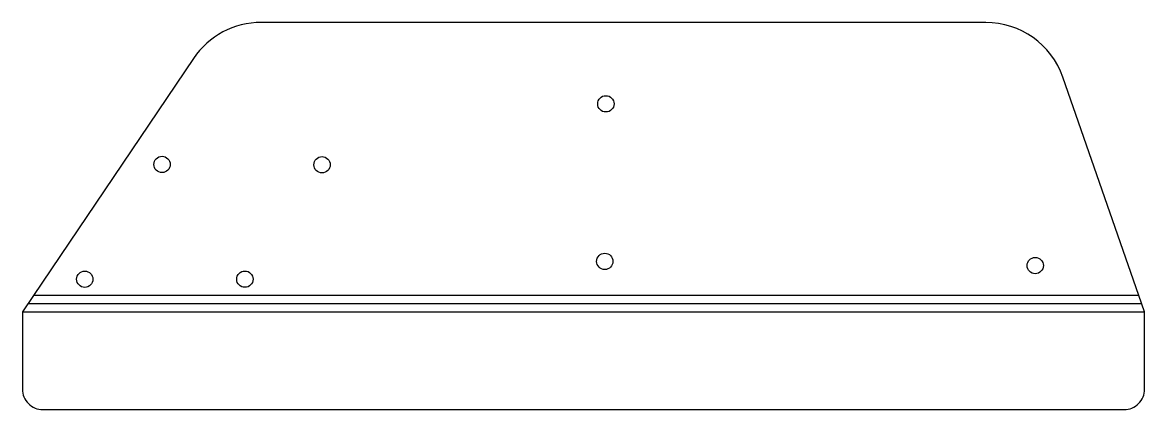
# Model space of a CAD drawing. Header units: millimetres. Extents: x -10 to 540, y 0 to 190.
import ezdxf

# ---------------------------------------------------------------- set-up
doc = ezdxf.new("R2010")
doc.units = ezdxf.units.MM

msp = doc.modelspace()

# ---------------------------------------------------------------- linework, layer by layer
at = {"layer": 'BEND'}
msp.add_line((-7.3, 51.99), (538.61, 51.99), dxfattribs=at)
at = {"layer": 'BEND_EXTENT'}
for p, q in [((537.22, 55.98), (-4.6, 55.98)), ((-10, 48), (540, 48))]:
    msp.add_line(p, q, dxfattribs=at)
at = {"layer": 'INTERIOR_PROFILES'}
for centre in [(275.95, 149.98), (58.43, 120.24), (136.83, 120.09), (275.44, 72.71), (486.41, 70.66), (20.57, 63.95), (99.01, 63.97)]:
    msp.add_circle(centre, 4, dxfattribs=at)
at = {"layer": 'OUTER_PROFILES'}
msp.add_lwpolyline([(540, 10), (540, 48), (537.22, 55.98), (499.96, 163.07, 0.319212), (462.18, 189.92), (107.01, 189.92, 0.249328), (73.85, 172.29), (-4.6, 55.98), (-10, 48), (-10, 10, 0.414214), (0, 0), (530, 0, 0.414214)], format="xyb", close=True, dxfattribs=at)

doc.saveas('drawing.dxf')
